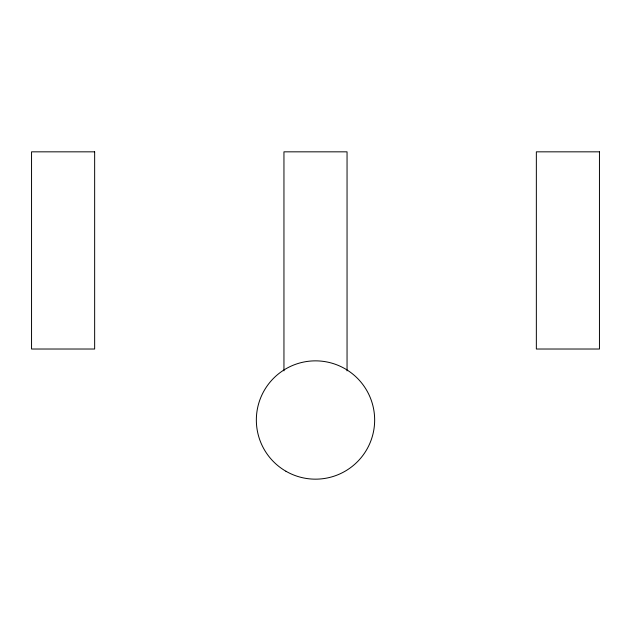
<?xml version="1.0" encoding="UTF-8"?>
<svg xmlns="http://www.w3.org/2000/svg" width="631" height="631" viewBox="0 0 631 631"><rect width="100%" height="100%" fill="white"/><g stroke="black" fill="none" stroke-linecap="round" stroke-linejoin="round"><path stroke-width="0.95" d="M347.05 370.87L347.05 151.834L283.95 151.834L283.95 370.87M94.65 151.834L31.55 151.834L31.55 349.022L94.65 349.022L94.65 151.834M599.45 151.834L536.35 151.834L536.35 349.022L599.45 349.022L599.45 151.834M285.922 471.239A59.156 59.156 0 0 0 374.656 420.009A59.156 59.156 0 0 0 285.922 368.78A59.156 59.156 0 0 0 285.922 471.239"/></g></svg>
